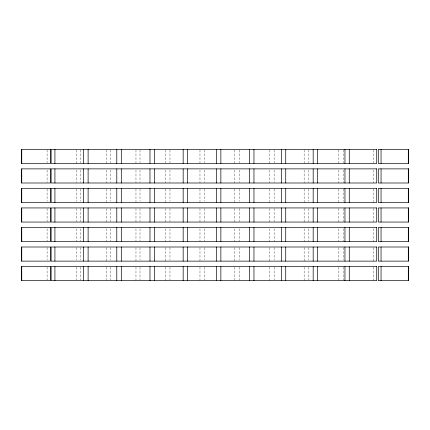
<?xml version="1.0" encoding="UTF-8"?>
<svg xmlns="http://www.w3.org/2000/svg" width="430" height="430" viewBox="0 0 430 430"><rect width="100%" height="100%" fill="white"/><g stroke="black" fill="none" stroke-linecap="round" stroke-linejoin="round"><path stroke-width="0.32" stroke-dasharray="2.15 1.61" d="M373.579 149.984L373.579 162.825M373.579 170.156L373.579 182.997M373.579 189.049L373.579 202.53M373.579 208.577L373.579 222.063M373.579 228.755L373.579 241.595M373.579 247.642L373.579 261.128M373.579 267.175L373.579 280.656M343.581 149.984L343.581 162.825M343.581 170.156L343.581 182.358M343.581 189.049L343.581 201.245M343.581 208.577L343.581 221.423M343.581 228.755L343.581 240.95M343.581 247.642L343.581 259.844M343.581 267.175L343.581 280.016M338.856 149.984L338.856 163.47M338.856 170.156L338.856 182.997M338.856 189.049L338.856 202.53M338.856 208.577L338.856 222.063M338.856 228.755L338.856 241.595M338.856 247.642L338.856 261.128M338.856 267.175L338.856 280.656M308.858 149.984L308.858 162.825M308.858 170.156L308.858 182.358M308.858 189.049L308.858 201.245M308.858 208.577L308.858 221.423M308.858 228.755L308.858 240.95M308.858 247.642L308.858 259.844M308.858 267.175L308.858 280.016M304.139 149.984L304.139 163.47M304.139 170.156L304.139 182.997M304.139 189.049L304.139 202.53M304.139 208.577L304.139 222.063M304.139 228.755L304.139 241.595M304.139 247.642L304.139 261.128M304.139 267.175L304.139 280.656M274.136 149.984L274.136 162.825M274.136 170.156L274.136 182.358M274.136 189.049L274.136 201.245M274.136 208.577L274.136 221.423M274.136 228.755L274.136 240.95M274.136 247.642L274.136 259.844M274.136 267.175L274.136 280.016M269.416 149.984L269.416 163.47M269.416 170.156L269.416 182.997M269.416 189.049L269.416 202.53M269.416 208.577L269.416 222.063M269.416 228.755L269.416 241.595M269.416 247.642L269.416 261.128M269.416 267.175L269.416 280.656M239.419 149.984L239.419 162.825M239.419 170.156L239.419 182.358M239.419 189.049L239.419 201.245M239.419 208.577L239.419 221.423M239.419 228.755L239.419 240.95M239.419 247.642L239.419 259.844M239.419 267.175L239.419 280.016M234.694 149.984L234.694 163.47M234.694 170.156L234.694 182.997M234.694 189.049L234.694 202.53M234.694 208.577L234.694 222.063M234.694 228.755L234.694 241.595M234.694 247.642L234.694 261.128M234.694 267.175L234.694 280.656M204.696 149.984L204.696 162.825M204.696 170.156L204.696 182.358M204.696 189.049L204.696 201.245M204.696 208.577L204.696 221.423M204.696 228.755L204.696 240.95M204.696 247.642L204.696 259.844M204.696 267.175L204.696 280.016M199.971 149.984L199.971 163.47M199.971 170.156L199.971 182.997M199.971 189.049L199.971 202.53M199.971 208.577L199.971 222.063M199.971 228.755L199.971 241.595M199.971 247.642L199.971 261.128M199.971 267.175L199.971 280.656M169.974 149.984L169.974 162.825M169.974 170.156L169.974 182.358M169.974 189.049L169.974 201.245M169.974 208.577L169.974 221.423M169.974 228.755L169.974 240.95M169.974 247.642L169.974 259.844M169.974 267.175L169.974 280.016M165.598 149.984L165.598 162.825M165.598 170.156L165.598 182.997M165.598 189.049L165.598 202.53M165.598 208.577L165.598 222.063M165.598 228.755L165.598 241.595M165.598 247.642L165.598 261.128M165.598 267.175L165.598 280.656M140.003 149.984L140.003 162.825M140.003 170.156L140.003 182.358M140.003 189.049L140.003 201.245M140.003 208.577L140.003 221.423M140.003 228.755L140.003 240.95M140.003 247.642L140.003 259.844M140.003 267.175L140.003 280.016M135.971 149.984L135.971 163.47M135.971 170.156L135.971 182.997M135.971 189.049L135.971 202.53M135.971 208.577L135.971 222.063M135.971 228.755L135.971 241.595M135.971 247.642L135.971 261.128M135.971 267.175L135.971 280.656M110.376 149.984L110.376 162.825M110.376 170.156L110.376 182.358M110.376 189.049L110.376 201.245M110.376 208.577L110.376 221.423M110.376 228.755L110.376 240.95M110.376 247.642L110.376 259.844M110.376 267.175L110.376 280.016M106.35 149.984L106.35 163.47M106.35 170.156L106.35 182.997M106.35 189.049L106.35 202.53M106.35 208.577L106.35 222.063M106.35 228.755L106.35 241.595M106.35 247.642L106.35 261.128M106.35 267.175L106.35 280.656M80.754 149.984L80.754 162.825M80.754 170.156L80.754 182.358M80.754 189.049L80.754 201.245M80.754 208.577L80.754 221.423M80.754 228.755L80.754 240.95M80.754 247.642L80.754 259.844M80.754 267.175L80.754 280.016M76.723 149.984L76.723 163.47M76.723 170.156L76.723 182.358M76.723 189.049L76.723 201.245M76.723 208.577L76.723 221.423M76.723 228.755L76.723 240.95M76.723 247.642L76.723 259.844M76.723 267.175L76.723 280.016M47.096 149.984L47.096 162.825M47.096 170.156L47.096 182.358M47.096 189.049L47.096 201.245M47.096 208.577L47.096 221.423M47.096 228.755L47.096 240.95M47.096 247.642L47.096 259.844M47.096 267.175L47.096 280.016"/><path stroke-width="0.64" d="M408.301 149.344L408.301 163.47M408.301 168.872L408.301 182.997M408.301 188.404L408.301 202.53M408.301 207.937L408.301 222.063M408.301 227.47L408.301 241.595M408.301 247.003L408.301 261.128M408.301 266.53L408.301 280.656M381.05 149.344L381.05 163.47M381.05 168.872L381.05 182.997M381.05 188.404L381.05 202.53M381.05 207.937L381.05 222.063M381.05 227.47L381.05 241.595M381.05 247.003L381.05 261.128M381.05 266.53L381.05 280.656M349.273 149.344L349.273 163.47M349.273 168.872L349.273 182.997M349.273 188.404L349.273 202.53M349.273 207.937L349.273 222.063M349.273 227.47L349.273 241.595M349.273 247.003L349.273 261.128M349.273 266.53L349.273 280.656M344.951 149.344L344.951 163.47M344.951 168.872L344.951 182.997M344.951 188.404L344.951 202.53M344.951 207.937L344.951 222.063M344.951 227.47L344.951 241.595M344.951 247.003L344.951 261.128M344.951 266.53L344.951 280.656M317.501 149.344L317.501 163.47M317.501 168.872L317.501 182.997M317.501 188.404L317.501 202.53M317.501 207.937L317.501 222.063M317.501 227.47L317.501 241.595M317.501 247.003L317.501 261.128M317.501 266.53L317.501 280.656M313.18 149.344L313.18 163.47M313.18 168.872L313.18 182.997M313.18 188.404L313.18 202.53M313.18 207.937L313.18 222.063M313.18 227.47L313.18 241.595M313.18 247.003L313.18 261.128M313.18 266.53L313.18 280.656M285.73 149.344L285.73 163.47M285.73 168.872L285.73 182.997M285.73 188.404L285.73 202.53M285.73 207.937L285.73 222.063M285.73 227.47L285.73 241.595M285.73 247.003L285.73 261.128M285.73 266.53L285.73 280.656M281.408 149.344L281.408 163.47M281.408 168.872L281.408 182.997M281.408 188.404L281.408 202.53M281.408 207.937L281.408 222.063M281.408 227.47L281.408 241.595M281.408 247.003L281.408 261.128M281.408 266.53L281.408 280.656M253.958 149.344L253.958 163.47M253.958 168.872L253.958 182.997M253.958 188.404L253.958 202.53M253.958 207.937L253.958 222.063M253.958 227.47L253.958 241.595M253.958 247.003L253.958 261.128M253.958 266.53L253.958 280.656M249.54 149.344L249.54 163.47M249.54 168.872L249.54 182.997M249.54 188.404L249.54 202.53M249.54 207.937L249.54 222.063M249.54 227.47L249.54 241.595M249.54 247.003L249.54 261.128M249.54 266.53L249.54 280.656M220.864 149.344L220.864 163.47M220.864 168.872L220.864 182.997M220.864 188.404L220.864 202.53M220.864 207.937L220.864 222.063M220.864 227.47L220.864 241.595M220.864 247.003L220.864 261.128M220.864 266.53L220.864 280.656M216.349 149.344L216.349 163.47M216.349 168.872L216.349 182.997M216.349 188.404L216.349 202.53M216.349 207.937L216.349 222.063M216.349 227.47L216.349 241.595M216.349 247.003L216.349 261.128M216.349 266.53L216.349 280.656M187.679 149.344L187.679 163.47M187.679 168.872L187.679 182.997M187.679 188.404L187.679 202.53M187.679 207.937L187.679 222.063M187.679 227.47L187.679 241.595M187.679 247.003L187.679 261.128M187.679 266.53L187.679 280.656M183.164 149.344L183.164 163.47M183.164 168.872L183.164 182.997M183.164 188.404L183.164 202.53M183.164 207.937L183.164 222.063M183.164 227.47L183.164 241.595M183.164 247.003L183.164 261.128M183.164 266.53L183.164 280.656M154.488 149.344L154.488 163.47M154.488 168.872L154.488 182.997M154.488 188.404L154.488 202.53M154.488 207.937L154.488 222.063M154.488 227.47L154.488 241.595M154.488 247.003L154.488 261.128M154.488 266.53L154.488 280.656M149.979 149.344L149.979 163.47M149.979 168.872L149.979 182.997M149.979 188.404L149.979 202.53M149.979 207.937L149.979 222.063M149.979 227.47L149.979 241.595M149.979 247.003L149.979 261.128M149.979 266.53L149.979 280.656M121.303 149.344L121.303 163.47M121.303 168.872L121.303 182.997M121.303 188.404L121.303 202.53M121.303 207.937L121.303 222.063M121.303 227.47L121.303 241.595M121.303 247.003L121.303 261.128M121.303 266.53L121.303 280.656M116.788 149.344L116.788 163.47M116.788 168.872L116.788 182.997M116.788 188.404L116.788 202.53M116.788 207.937L116.788 222.063M116.788 227.47L116.788 241.595M116.788 247.003L116.788 261.128M116.788 266.53L116.788 280.656M88.118 149.344L88.118 163.47M88.118 168.872L88.118 182.997M88.118 188.404L88.118 202.53M88.118 207.937L88.118 222.063M88.118 227.47L88.118 241.595M88.118 247.003L88.118 261.128M88.118 266.53L88.118 280.656M83.603 149.344L83.603 163.47M83.603 168.872L83.603 182.997M83.603 188.404L83.603 202.53M83.603 207.937L83.603 222.063M83.603 227.47L83.603 241.595M83.603 247.003L83.603 261.128M83.603 266.53L83.603 280.656M54.927 149.344L54.927 163.47M54.927 168.872L54.927 182.997M54.927 188.404L54.927 202.53M54.927 207.937L54.927 222.063M54.927 227.47L54.927 241.595M54.927 247.003L54.927 261.128M54.927 266.53L54.927 280.656M21.742 149.344L21.742 163.47M21.742 168.872L21.742 182.997M21.742 188.404L21.742 202.53M21.742 207.937L21.742 222.063M21.742 227.47L21.742 241.595M21.742 247.003L21.742 261.128M21.742 266.53L21.742 280.656M50.417 149.344L21.5 149.344L21.5 163.47L50.417 163.47L50.417 149.344M376.728 149.344L51.127 149.344L51.127 163.47L376.728 163.47L376.728 149.344M408.5 149.344L378.303 149.344L378.303 163.47L408.5 163.47L408.5 149.344M50.417 168.872L21.5 168.872L21.5 182.997L50.417 182.997L50.417 168.872M376.728 168.872L51.127 168.872L51.127 182.997L376.728 182.997L376.728 168.872M408.5 168.872L378.303 168.872L378.303 182.997L408.5 182.997L408.5 168.872M50.417 188.404L21.5 188.404L21.5 202.53L50.417 202.53L50.417 188.404M376.728 188.404L51.127 188.404L51.127 202.53L376.728 202.53L376.728 188.404M408.5 188.404L378.303 188.404L378.303 202.53L408.5 202.53L408.5 188.404M50.417 207.937L21.5 207.937L21.5 222.063L50.417 222.063L50.417 207.937M376.728 207.937L51.127 207.937L51.127 222.063L376.728 222.063L376.728 207.937M408.5 207.937L378.303 207.937L378.303 222.063L408.5 222.063L408.5 207.937M50.417 227.47L21.5 227.47L21.5 241.595L50.417 241.595L50.417 227.47M376.728 227.47L51.127 227.47L51.127 241.595L376.728 241.595L376.728 227.47M408.5 227.47L378.303 227.47L378.303 241.595L408.5 241.595L408.5 227.47M50.417 247.003L21.5 247.003L21.5 261.128L50.417 261.128L50.417 247.003M376.728 247.003L51.127 247.003L51.127 261.128L376.728 261.128L376.728 247.003M408.5 247.003L378.303 247.003L378.303 261.128L408.5 261.128L408.5 247.003M50.417 266.53L21.5 266.53L21.5 280.656L50.417 280.656L50.417 266.53M376.728 266.53L51.127 266.53L51.127 280.656L376.728 280.656L376.728 266.53M408.5 266.53L378.303 266.53L378.303 280.656L408.5 280.656L408.5 266.53"/></g></svg>
